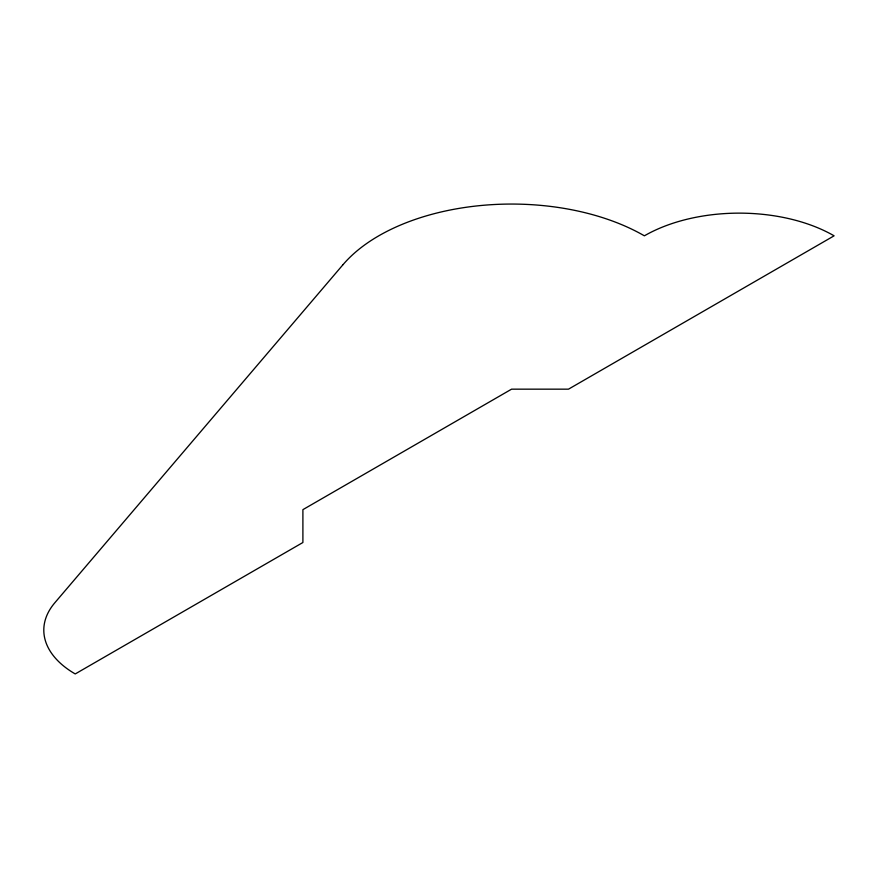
<?xml version="1.0" encoding="UTF-8"?>
<svg xmlns="http://www.w3.org/2000/svg" width="878" height="878" viewBox="0 0 878 878"><rect width="100%" height="100%" fill="white"/><g stroke="black" fill="none" stroke-linecap="round" stroke-linejoin="round"><path stroke-width="1.32" d="M343.068 264.607L54.831 602.769A107.325 61.965 0 0 0 75.234 673.942L302.899 542.505L302.899 509.646L511.578 389.163L568.494 389.163L834.1 235.82A134.147 77.451 0 0 0 644.386 235.82A187.815 108.433 0 0 0 343.068 264.607"/></g></svg>
